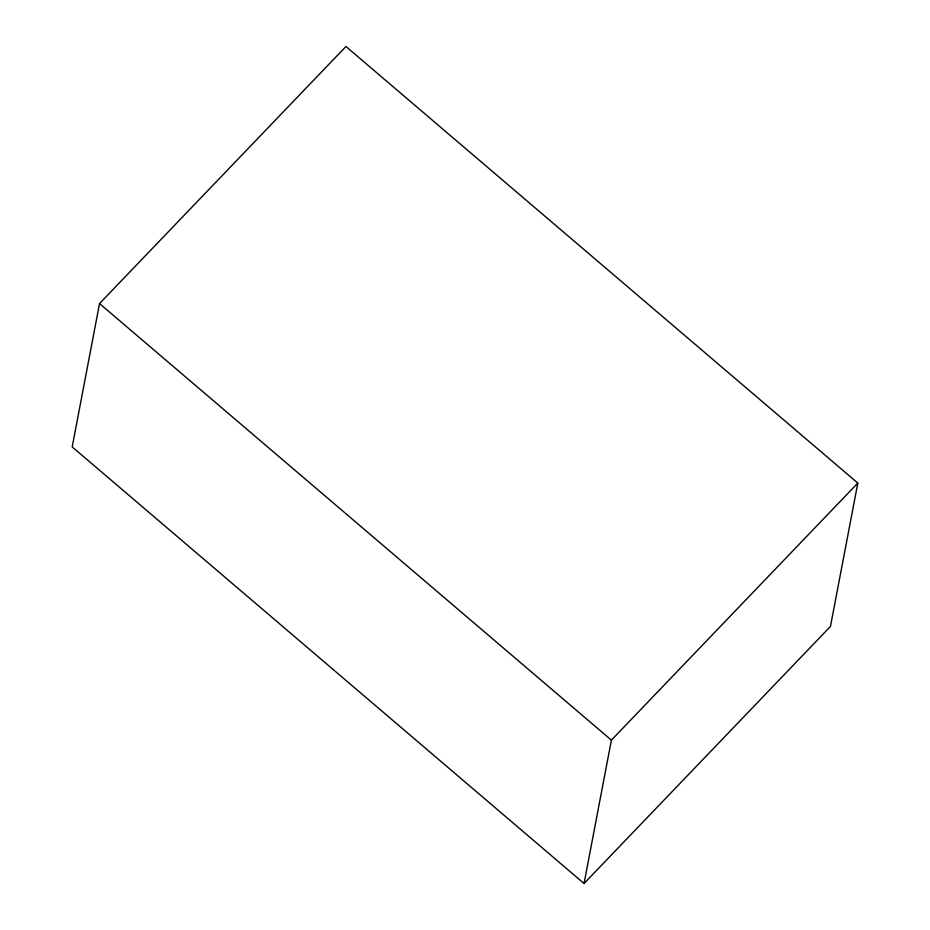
<?xml version="1.0" encoding="UTF-8"?>
<svg xmlns="http://www.w3.org/2000/svg" width="930" height="930" viewBox="0 0 930 930"><rect width="100%" height="100%" fill="white"/><g stroke="black" fill="none" stroke-linecap="round" stroke-linejoin="round"><path stroke-width="1.4" d="M99.533 303.564L72.191 446.923L584.052 883.5L830.467 626.436L857.809 483.077L345.948 46.5L99.533 303.564L611.394 740.14L584.052 883.5M611.394 740.14L857.809 483.077"/></g></svg>
